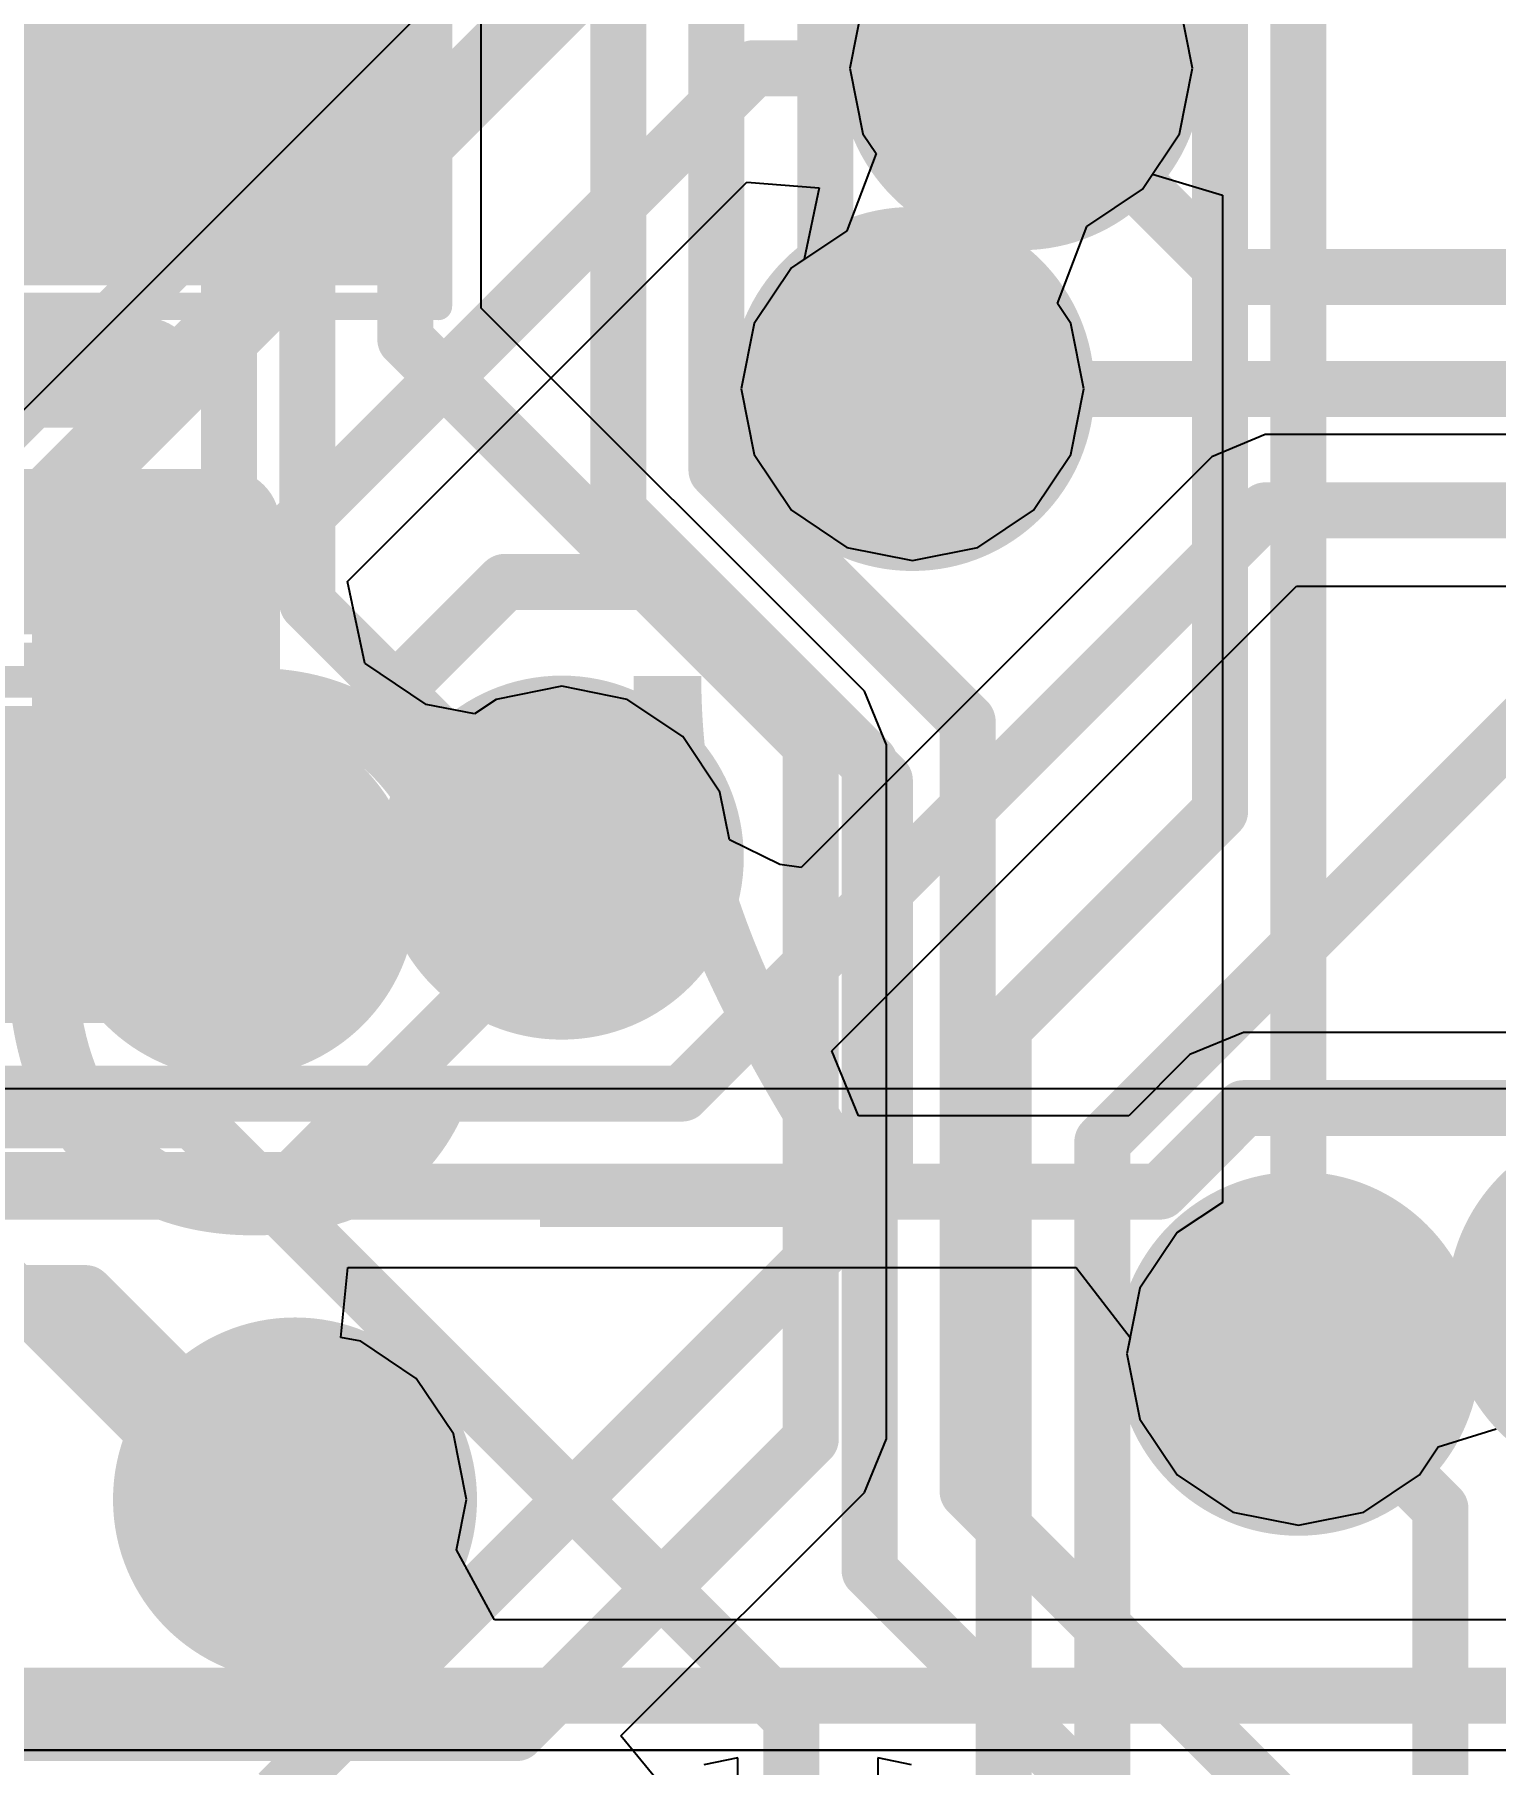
# Model space of a CAD drawing. Header units: millimetres. Extents: x 3.1 to 4.26, y 1.5 to 2.82.
# Drawn here: x 3.8542 to 3.9586, y 1.7864 to 1.91 of the extents above; entities that cross this region are included whole.
import ezdxf

# ---------------------------------------------------------------- set-up
doc = ezdxf.new("R2010")
doc.units = ezdxf.units.MM
doc.header["$MEASUREMENT"] = 0
for name, color, linetype in [('BottomLayer', 5, 'Continuous'), ('BottomOverlay', 54, 'Continuous'), ('BottomPaste', 16, 'Continuous'), ('BottomSolder', 6, 'Continuous'), ('Mechanical13', 56, 'Continuous'), ('Mechanical15', 56, 'Continuous'), ('Mechanical3', 76, 'Continuous'), ('Mechanical5', 56, 'Continuous'), ('Mechanical7', 56, 'Continuous'), ('Mechanical9', 56, 'Continuous'), ('MidLayer1', 16, 'Continuous'), ('MidLayer2', 76, 'Continuous'), ('TopLayer', 1, 'Continuous'), ('TopSolder', 216, 'Continuous'), ('ViaHoleLayer', 16, 'Continuous')]:
    doc.layers.add(name, color=color, linetype=linetype)

# ---------------------------------------------------------------- blocks, each defined once
blk = doc.blocks.new('CAPC1005X60X30LL05T10_B_24')
at = {"layer": 'BottomLayer'}
for points in [[(-0.00394, 0.01024), (-0.00394, -0.01024), (-0.02598, -0.01024), (-0.02598, 0.01024)], [(0.02598, 0.01024), (0.02598, -0.01024), (0.00394, -0.01024), (0.00394, 0.01024)]]:
    blk.add_hatch(color=5, dxfattribs=at).paths.add_polyline_path(points)
at = {"layer": 'BottomPaste'}
for points in [[(-0.00394, 0.01024), (-0.00394, -0.01024), (-0.02598, -0.01024), (-0.02598, 0.01024)], [(0.02598, 0.01024), (0.02598, -0.01024), (0.00394, -0.01024), (0.00394, 0.01024)]]:
    blk.add_hatch(color=16, dxfattribs=at).paths.add_polyline_path(points)
at = {"layer": 'BottomSolder'}
for points in [[(0.00006, 0.01424), (0.00006, -0.01424), (-0.02998, -0.01424), (-0.02998, 0.01424)], [(0.02998, 0.01424), (0.02998, -0.01424), (-0.00006, -0.01424), (-0.00006, 0.01424)]]:
    blk.add_hatch(color=6, dxfattribs=at).paths.add_polyline_path(points)
at = {"layer": 'Mechanical13', "const_width": 0.00394}
for points in [[(-0.02067, 0.01083), (-0.02067, -0.01083)], [(0.02067, 0.01083), (-0.02067, 0.01083)], [(0.02067, 0.01083), (0.02067, -0.01083)], [(0.02067, -0.01083), (-0.02067, -0.01083)]]:
    blk.add_lwpolyline(points, dxfattribs=at)
at = {"layer": 'Mechanical13', "const_width": 0.00197}
for points in [[(-0.02165, 0.01083, 1), (-0.01969, 0.01083, 1)], [(-0.02165, 0.01083, 1), (-0.01969, 0.01083, 1)], [(0.01969, 0.01083, 1), (0.02165, 0.01083, 1)], [(0.01969, 0.01083, 1), (0.02165, 0.01083, 1)], [(-0.02165, -0.01083, 1), (-0.01969, -0.01083, 1)], [(-0.02165, -0.01083, 1), (-0.01969, -0.01083, 1)], [(0.01969, -0.01083, 1), (0.02165, -0.01083, 1)], [(0.01969, -0.01083, 1), (0.02165, -0.01083, 1)]]:
    blk.add_lwpolyline(points, format="xyb", close=True, dxfattribs=at)
at = {"layer": 'Mechanical15'}
for points, const_width in [([(-0.0315, 0.01575), (-0.0315, -0.01575)], 0.00197), ([(0.0315, 0.01575), (-0.0315, 0.01575)], 0.00197), ([(0.0315, 0.01575), (0.0315, -0.01575)], 0.00197), ([(0, 0.01083), (0, -0.01083)], 0.00394), ([(0.01083, 0), (-0.01083, 0)], 0.00394), ([(0.0315, -0.01575), (-0.0315, -0.01575)], 0.00197)]:
    blk.add_lwpolyline(points, dxfattribs=dict(at, const_width=const_width))
for points, const_width in [([(-0.03199, 0.01575, 1), (-0.031, 0.01575, 1)], 0.000984), ([(-0.03199, 0.01575, 1), (-0.031, 0.01575, 1)], 0.000984), ([(0.031, 0.01575, 1), (0.03199, 0.01575, 1)], 0.000984), ([(0.031, 0.01575, 1), (0.03199, 0.01575, 1)], 0.000984), ([(-0.00098, 0.01083, 1), (0.00098, 0.01083, 1)], 0.00197), ([(-0.01181, 0, 1), (-0.00984, 0, 1)], 0.00197), ([(0.00984, 0, 1), (0.01181, 0, 1)], 0.00197), ([(-0.00098, -0.01083, 1), (0.00098, -0.01083, 1)], 0.00197), ([(-0.03199, -0.01575, 1), (-0.031, -0.01575, 1)], 0.000984), ([(-0.03199, -0.01575, 1), (-0.031, -0.01575, 1)], 0.000984), ([(0.031, -0.01575, 1), (0.03199, -0.01575, 1)], 0.000984), ([(0.031, -0.01575, 1), (0.03199, -0.01575, 1)], 0.000984)]:
    blk.add_lwpolyline(points, format="xyb", close=True, dxfattribs=dict(at, const_width=const_width))
blk = doc.blocks.new('FP_GRM033_0_03_MFG_B_25')
at = {"layer": 'BottomLayer'}
for points in [[(-0.01427, 0.00591), (-0.00443, 0.00591), (-0.00443, -0.00591), (-0.01427, -0.00591)], [(0.00443, 0.00591), (0.01427, 0.00591), (0.01427, -0.00591), (0.00443, -0.00591)]]:
    blk.add_hatch(color=5, dxfattribs=at).paths.add_polyline_path(points)
at = {"layer": 'BottomPaste'}
for points in [[(-0.01427, 0.00591), (-0.00443, 0.00591), (-0.00443, -0.00591), (-0.01427, -0.00591)], [(0.00443, 0.00591), (0.01427, 0.00591), (0.01427, -0.00591), (0.00443, -0.00591)]]:
    blk.add_hatch(color=16, dxfattribs=at).paths.add_polyline_path(points)
at = {"layer": 'BottomSolder'}
for points in [[(-0.01427, 0.00591), (-0.00443, 0.00591), (-0.00443, -0.00591), (-0.01427, -0.00591)], [(0.00443, 0.00591), (0.01427, 0.00591), (0.01427, -0.00591), (0.00443, -0.00591)]]:
    blk.add_hatch(color=6, dxfattribs=at).paths.add_polyline_path(points)
at = {"layer": 'BottomOverlay', "const_width": 0.00787}
for points in [[(-0.0124, 0.02126), (0.0124, 0.02126)], [(-0.0124, -0.02126), (0.0124, -0.02126)]]:
    blk.add_lwpolyline(points, dxfattribs=at)
at = {"layer": 'BottomOverlay', "const_width": 0.00394}
for points in [[(-0.01437, 0.02126, 1), (-0.01043, 0.02126, 1)], [(0.01043, 0.02126, 1), (0.01437, 0.02126, 1)], [(-0.01437, -0.02126, 1), (-0.01043, -0.02126, 1)], [(0.01043, -0.02126, 1), (0.01437, -0.02126, 1)]]:
    blk.add_lwpolyline(points, format="xyb", close=True, dxfattribs=at)
at = {"layer": 'Mechanical3', "const_width": 0.00787}
for points in [[(-0.0124, 0.0065), (0.0124, 0.0065)], [(-0.0124, -0.0065), (-0.0124, 0.0065)], [(0.0124, -0.0065), (0.0124, 0.0065)], [(-0.0124, -0.0065), (0.0124, -0.0065)]]:
    blk.add_lwpolyline(points, dxfattribs=at)
at = {"layer": 'Mechanical3', "const_width": 0.00394}
for points in [[(-0.01437, 0.0065, 1), (-0.01043, 0.0065, 1)], [(-0.01437, 0.0065, 1), (-0.01043, 0.0065, 1)], [(0.01043, 0.0065, 1), (0.01437, 0.0065, 1)], [(0.01043, 0.0065, 1), (0.01437, 0.0065, 1)], [(-0.01437, -0.0065, 1), (-0.01043, -0.0065, 1)], [(-0.01437, -0.0065, 1), (-0.01043, -0.0065, 1)], [(0.01043, -0.0065, 1), (0.01437, -0.0065, 1)], [(0.01043, -0.0065, 1), (0.01437, -0.0065, 1)]]:
    blk.add_lwpolyline(points, format="xyb", close=True, dxfattribs=at)
at = {"layer": 'Mechanical5', "const_width": 0.00787}
for points in [[(-0.01821, 0.01043), (0.01821, 0.01043)], [(-0.01821, -0.01043), (-0.01821, 0.01043)], [(0.01821, -0.01043), (0.01821, 0.01043)], [(-0.01821, -0.01043), (0.01821, -0.01043)]]:
    blk.add_lwpolyline(points, dxfattribs=at)
at = {"layer": 'Mechanical5', "const_width": 0.00394}
for points in [[(-0.02018, 0.01043, 1), (-0.01624, 0.01043, 1)], [(-0.02018, 0.01043, 1), (-0.01624, 0.01043, 1)], [(0.01624, 0.01043, 1), (0.02018, 0.01043, 1)], [(0.01624, 0.01043, 1), (0.02018, 0.01043, 1)], [(-0.02018, -0.01043, 1), (-0.01624, -0.01043, 1)], [(-0.02018, -0.01043, 1), (-0.01624, -0.01043, 1)], [(0.01624, -0.01043, 1), (0.02018, -0.01043, 1)], [(0.01624, -0.01043, 1), (0.02018, -0.01043, 1)]]:
    blk.add_lwpolyline(points, format="xyb", close=True, dxfattribs=at)
at = {"layer": 'Mechanical7', "const_width": 0.00787}
for points in [[(-0.01821, 0.01043), (0.01821, 0.01043)], [(-0.01821, -0.01043), (-0.01821, 0.01043)], [(0.01821, -0.01043), (0.01821, 0.01043)], [(-0.01821, -0.01043), (0.01821, -0.01043)]]:
    blk.add_lwpolyline(points, dxfattribs=at)
at = {"layer": 'Mechanical7', "const_width": 0.00394}
for points in [[(-0.02018, 0.01043, 1), (-0.01624, 0.01043, 1)], [(-0.02018, 0.01043, 1), (-0.01624, 0.01043, 1)], [(0.01624, 0.01043, 1), (0.02018, 0.01043, 1)], [(0.01624, 0.01043, 1), (0.02018, 0.01043, 1)], [(-0.02018, -0.01043, 1), (-0.01624, -0.01043, 1)], [(-0.02018, -0.01043, 1), (-0.01624, -0.01043, 1)], [(0.01624, -0.01043, 1), (0.02018, -0.01043, 1)], [(0.01624, -0.01043, 1), (0.02018, -0.01043, 1)]]:
    blk.add_lwpolyline(points, format="xyb", close=True, dxfattribs=at)
at = {"layer": 'Mechanical9', "const_width": 0.00394}
for points in [[(0, -0.01969), (0, 0.01969)], [(-0.01969, 0), (0.01969, 0)]]:
    blk.add_lwpolyline(points, dxfattribs=at)
at = {"layer": 'Mechanical9', "const_width": 0.00197}
for points in [[(-0.00098, 0.01969, 1), (0.00098, 0.01969, 1)], [(-0.02067, 0, 1), (-0.0187, 0, 1)], [(0.0187, 0, 1), (0.02067, 0, 1)], [(-0.00098, -0.01969, 1), (0.00098, -0.01969, 1)]]:
    blk.add_lwpolyline(points, format="xyb", close=True, dxfattribs=at)
at = {"layer": 'Mechanical7', "text_generation_flag": 2}
blk.add_text('C7', height=0.03937, rotation=180, dxfattribs=at).set_placement((0, -0.00041))

msp = doc.modelspace()

# ---------------------------------------------------------------- hatches: boundary and pattern name
at = {"layer": 'BottomLayer'}
h = msp.add_hatch(color=5, dxfattribs=at)
edge = h.paths.add_edge_path()
edge.add_arc((3.9247, 1.90756), 0.009, 0, 360)
h = msp.add_hatch(color=5, dxfattribs=at)
edge = h.paths.add_edge_path()
edge.add_arc((3.91693, 1.88465), 0.009, 0, 360)
h = msp.add_hatch(color=5, dxfattribs=at)
edge = h.paths.add_edge_path()
edge.add_arc((3.89188, 1.85118), 0.009, 0, 360)
h = msp.add_hatch(color=5, dxfattribs=at)
edge = h.paths.add_edge_path()
edge.add_arc((3.8685, 1.84843), 0.009, 0, 360)
h = msp.add_hatch(color=5, dxfattribs=at)
edge = h.paths.add_edge_path()
edge.add_arc((3.94449, 1.81575), 0.009, 0, 360)
h = msp.add_hatch(color=5, dxfattribs=at)
edge = h.paths.add_edge_path()
edge.add_arc((3.87283, 1.80534), 0.009, 0, 360)
at = {"layer": 'BottomSolder'}
h = msp.add_hatch(color=6, dxfattribs=at)
edge = h.paths.add_edge_path()
edge.add_arc((3.9247, 1.90756), 0.013, 0, 360)
h = msp.add_hatch(color=6, dxfattribs=at)
edge = h.paths.add_edge_path()
edge.add_arc((3.91693, 1.88465), 0.013, 0, 360)
h = msp.add_hatch(color=6, dxfattribs=at)
edge = h.paths.add_edge_path()
edge.add_arc((3.89188, 1.85118), 0.013, 0, 360)
h = msp.add_hatch(color=6, dxfattribs=at)
edge = h.paths.add_edge_path()
edge.add_arc((3.8685, 1.84843), 0.013, 0, 360)
h = msp.add_hatch(color=6, dxfattribs=at)
edge = h.paths.add_edge_path()
edge.add_arc((3.96811, 1.81929), 0.013, 0, 360)
h = msp.add_hatch(color=6, dxfattribs=at)
edge = h.paths.add_edge_path()
edge.add_arc((3.94449, 1.81575), 0.013, 0, 360)
h = msp.add_hatch(color=6, dxfattribs=at)
edge = h.paths.add_edge_path()
edge.add_arc((3.87283, 1.80534), 0.013, 0, 360)
at = {"layer": 'MidLayer1'}
h = msp.add_hatch(color=16, dxfattribs=at)
edge = h.paths.add_edge_path()
edge.add_arc((3.9247, 1.90756), 0.009, 0, 360)
h = msp.add_hatch(color=16, dxfattribs=at)
edge = h.paths.add_edge_path()
edge.add_arc((3.91693, 1.88465), 0.009, 0, 360)
h = msp.add_hatch(color=16, dxfattribs=at)
edge = h.paths.add_edge_path()
edge.add_arc((3.89188, 1.85118), 0.009, 0, 360)
h = msp.add_hatch(color=16, dxfattribs=at)
edge = h.paths.add_edge_path()
edge.add_arc((3.8685, 1.84843), 0.009, 0, 360)
h = msp.add_hatch(color=16, dxfattribs=at)
edge = h.paths.add_edge_path()
edge.add_arc((3.94449, 1.81575), 0.009, 0, 360)
h = msp.add_hatch(color=16, dxfattribs=at)
edge = h.paths.add_edge_path()
edge.add_arc((3.87283, 1.80534), 0.009, 0, 360)
at = {"layer": 'MidLayer2'}
h = msp.add_hatch(color=76, dxfattribs=at)
edge = h.paths.add_edge_path()
edge.add_arc((3.9247, 1.90756), 0.009, 0, 360)
h = msp.add_hatch(color=76, dxfattribs=at)
edge = h.paths.add_edge_path()
edge.add_arc((3.91693, 1.88465), 0.009, 0, 360)
h = msp.add_hatch(color=76, dxfattribs=at)
edge = h.paths.add_edge_path()
edge.add_arc((3.89188, 1.85118), 0.009, 0, 360)
h = msp.add_hatch(color=76, dxfattribs=at)
edge = h.paths.add_edge_path()
edge.add_arc((3.8685, 1.84843), 0.009, 0, 360)
h = msp.add_hatch(color=76, dxfattribs=at)
edge = h.paths.add_edge_path()
edge.add_arc((3.94449, 1.81575), 0.009, 0, 360)
h = msp.add_hatch(color=76, dxfattribs=at)
edge = h.paths.add_edge_path()
edge.add_arc((3.87283, 1.80534), 0.009, 0, 360)
at = {"layer": 'TopLayer'}
h = msp.add_hatch(color=1, dxfattribs=at)
edge = h.paths.add_edge_path()
edge.add_arc((3.9247, 1.90756), 0.009, 0, 360)
h = msp.add_hatch(color=1, dxfattribs=at)
edge = h.paths.add_edge_path()
edge.add_arc((3.91693, 1.88465), 0.009, 0, 360)
h = msp.add_hatch(color=1, dxfattribs=at)
edge = h.paths.add_edge_path()
edge.add_arc((3.89188, 1.85118), 0.009, 0, 360)
h = msp.add_hatch(color=1, dxfattribs=at)
edge = h.paths.add_edge_path()
edge.add_arc((3.8685, 1.84843), 0.009, 0, 360)
h = msp.add_hatch(color=1, dxfattribs=at)
edge = h.paths.add_edge_path()
edge.add_arc((3.94449, 1.81575), 0.009, 0, 360)
h = msp.add_hatch(color=1, dxfattribs=at)
edge = h.paths.add_edge_path()
edge.add_arc((3.87283, 1.80534), 0.009, 0, 360)
at = {"layer": 'TopSolder'}
h = msp.add_hatch(color=216, dxfattribs=at)
edge = h.paths.add_edge_path()
edge.add_arc((3.9247, 1.90756), 0.013, 0, 360)
h = msp.add_hatch(color=216, dxfattribs=at)
edge = h.paths.add_edge_path()
edge.add_arc((3.91693, 1.88465), 0.013, 0, 360)
h = msp.add_hatch(color=216, dxfattribs=at)
edge = h.paths.add_edge_path()
edge.add_arc((3.89188, 1.85118), 0.013, 0, 360)
h = msp.add_hatch(color=216, dxfattribs=at)
edge = h.paths.add_edge_path()
edge.add_arc((3.8685, 1.84843), 0.013, 0, 360)
h = msp.add_hatch(color=216, dxfattribs=at)
edge = h.paths.add_edge_path()
edge.add_arc((3.96811, 1.81929), 0.013, 0, 360)
h = msp.add_hatch(color=216, dxfattribs=at)
edge = h.paths.add_edge_path()
edge.add_arc((3.94449, 1.81575), 0.013, 0, 360)
h = msp.add_hatch(color=216, dxfattribs=at)
edge = h.paths.add_edge_path()
edge.add_arc((3.87283, 1.80534), 0.013, 0, 360)
at = {"layer": 'ViaHoleLayer'}
h = msp.add_hatch(color=16, dxfattribs=at)
edge = h.paths.add_edge_path()
edge.add_arc((3.9247, 1.90756), 0.004, 0, 360)
h = msp.add_hatch(color=16, dxfattribs=at)
edge = h.paths.add_edge_path()
edge.add_arc((3.91693, 1.88465), 0.004, 0, 360)
h = msp.add_hatch(color=16, dxfattribs=at)
edge = h.paths.add_edge_path()
edge.add_arc((3.89188, 1.85118), 0.004, 0, 360)
h = msp.add_hatch(color=16, dxfattribs=at)
edge = h.paths.add_edge_path()
edge.add_arc((3.8685, 1.84843), 0.004, 0, 360)
h = msp.add_hatch(color=16, dxfattribs=at)
edge = h.paths.add_edge_path()
edge.add_arc((3.94449, 1.81575), 0.004, 0, 360)
h = msp.add_hatch(color=16, dxfattribs=at)
edge = h.paths.add_edge_path()
edge.add_arc((3.87283, 1.80534), 0.004, 0, 360)

# ---------------------------------------------------------------- linework, layer by layer
at = {"layer": 'BottomLayer'}
for p, q in [((3.33945, 1.83468), (4.20559, 1.83468)), ((4.20559, 1.78744), (3.33945, 1.78744)), ((3.37882, 1.78744), (4.16622, 1.78744))]:
    msp.add_line(p, q, dxfattribs=at)
at = {"layer": 'BottomLayer', "const_width": 0.004}
for points in [[(3.89593, 1.87595), (3.89593, 1.99683)], [(3.90293, 1.87885), (3.90293, 1.94619)], [(3.9247, 1.90756), (3.92472, 1.90756)], [(3.92472, 1.90756), (3.93965, 1.89264)], [(3.86654, 1.9063), (3.86811, 1.90472)], [(3.86811, 1.87455), (3.86811, 1.90472)], [(3.93965, 1.89264), (3.98811, 1.89264)], [(3.91693, 1.88465), (4.03937, 1.88465)], [(3.90293, 1.87885), (3.92087, 1.86091)], [(3.89593, 1.87595), (3.91387, 1.85801)], [(3.85896, 1.86539), (3.86811, 1.87455)], [(3.85896, 1.86358), (3.85896, 1.86539)], [(3.85896, 1.86358), (3.86583, 1.85671)], [(3.92087, 1.80591), (3.92087, 1.86091)], [(3.91387, 1.80026), (3.91387, 1.85801)], [(3.86583, 1.8511), (3.86583, 1.85671)], [(3.86583, 1.8511), (3.8685, 1.84843)], [(3.8385, 1.84843), (3.8685, 1.84843)], [(3.83058, 1.83241), (3.86556, 1.83241)], [(3.86556, 1.83241), (3.90827, 1.7897)], [(3.92087, 1.80591), (3.94969, 1.77708)], [(3.91387, 1.80026), (3.93, 1.78413)], [(3.90827, 1.76968), (3.90827, 1.7897)]]:
    msp.add_lwpolyline(points, dxfattribs=at)
at = {"layer": 'BottomLayer', "const_width": 0.002}
for points in [[(3.9237, 1.90756, 1), (3.9257, 1.90756, 1)], [(3.92372, 1.90756, 1), (3.92572, 1.90756, 1)], [(3.92372, 1.90756, 1), (3.92572, 1.90756, 1)], [(3.86554, 1.9063, 1), (3.86754, 1.9063, 1)], [(3.86711, 1.90472, 1), (3.86911, 1.90472, 1)], [(3.86711, 1.90472, 1), (3.86911, 1.90472, 1)], [(3.93865, 1.89264, 1), (3.94065, 1.89264, 1)], [(3.93865, 1.89264, 1), (3.94065, 1.89264, 1)], [(3.91593, 1.88465, 1), (3.91793, 1.88465, 1)], [(3.90193, 1.87885, 1), (3.90393, 1.87885, 1)], [(3.90193, 1.87885, 1), (3.90393, 1.87885, 1)], [(3.89493, 1.87595, 1), (3.89693, 1.87595, 1)], [(3.89493, 1.87595, 1), (3.89693, 1.87595, 1)], [(3.86711, 1.87455, 1), (3.86911, 1.87455, 1)], [(3.86711, 1.87455, 1), (3.86911, 1.87455, 1)], [(3.85796, 1.86539, 1), (3.85996, 1.86539, 1)], [(3.85796, 1.86539, 1), (3.85996, 1.86539, 1)], [(3.85796, 1.86358, 1), (3.85996, 1.86358, 1)], [(3.85796, 1.86358, 1), (3.85996, 1.86358, 1)], [(3.91987, 1.86091, 1), (3.92187, 1.86091, 1)], [(3.91987, 1.86091, 1), (3.92187, 1.86091, 1)], [(3.91287, 1.85801, 1), (3.91487, 1.85801, 1)], [(3.91287, 1.85801, 1), (3.91487, 1.85801, 1)], [(3.86483, 1.85671, 1), (3.86683, 1.85671, 1)], [(3.86483, 1.85671, 1), (3.86683, 1.85671, 1)], [(3.86483, 1.8511, 1), (3.86683, 1.8511, 1)], [(3.86483, 1.8511, 1), (3.86683, 1.8511, 1)], [(3.8675, 1.84843, 1), (3.8695, 1.84843, 1)], [(3.8675, 1.84843, 1), (3.8695, 1.84843, 1)], [(3.86456, 1.83241, 1), (3.86656, 1.83241, 1)], [(3.86456, 1.83241, 1), (3.86656, 1.83241, 1)], [(3.91987, 1.80591, 1), (3.92187, 1.80591, 1)], [(3.91987, 1.80591, 1), (3.92187, 1.80591, 1)], [(3.91287, 1.80026, 1), (3.91487, 1.80026, 1)], [(3.91287, 1.80026, 1), (3.91487, 1.80026, 1)], [(3.90727, 1.7897, 1), (3.90927, 1.7897, 1)], [(3.90727, 1.7897, 1), (3.90927, 1.7897, 1)]]:
    msp.add_lwpolyline(points, format="xyb", close=True, dxfattribs=at)
at = {"layer": 'MidLayer1'}
for p, q in [((3.90798, 1.93769), (3.84774, 1.87744)), ((3.93693, 1.90756), (3.936, 1.91225)), ((3.936, 1.90288), (3.93693, 1.90756)), ((3.93335, 1.89891), (3.936, 1.90288)), ((3.87658, 1.8709), (3.90511, 1.89943)), ((3.90511, 1.89943), (3.91026, 1.89901)), ((3.91026, 1.89901), (3.9092, 1.89391)), ((3.92938, 1.89626), (3.93335, 1.89891)), ((3.92729, 1.89075), (3.92938, 1.89626)), ((3.9092, 1.89391), (3.90828, 1.8933)), ((3.90828, 1.8933), (3.90563, 1.88933)), ((3.92823, 1.88933), (3.92729, 1.89075)), ((3.90563, 1.88933), (3.90469, 1.88465)), ((3.92916, 1.88465), (3.92823, 1.88933)), ((3.90469, 1.88465), (3.90563, 1.87996)), ((3.92823, 1.87996), (3.92916, 1.88465)), ((3.94213, 1.8814), (3.9383, 1.87981)), ((4.13013, 1.8814), (3.94213, 1.8814)), ((3.94213, 1.8814), (3.94213, 1.8814)), ((3.90563, 1.87996), (3.90828, 1.87599)), ((3.9383, 1.87981), (3.90897, 1.85048)), ((3.92558, 1.87599), (3.92823, 1.87996)), ((3.90828, 1.87599), (3.91225, 1.87334)), ((3.92161, 1.87334), (3.92558, 1.87599)), ((3.91225, 1.87334), (3.91693, 1.87241)), ((3.91693, 1.87241), (3.92161, 1.87334)), ((3.87781, 1.86506), (3.87658, 1.8709)), ((3.91116, 1.83737), (3.94437, 1.87057)), ((3.94437, 1.87057), (4.02157, 1.87057)), ((3.8822, 1.86212), (3.87781, 1.86506)), ((3.89188, 1.86342), (3.8872, 1.86248)), ((3.89656, 1.86248), (3.89188, 1.86342)), ((3.88564, 1.86144), (3.8822, 1.86212)), ((3.8872, 1.86248), (3.88564, 1.86144)), ((3.90053, 1.85983), (3.89656, 1.86248)), ((3.90318, 1.85586), (3.90053, 1.85983)), ((3.90386, 1.85245), (3.90318, 1.85586)), ((3.90745, 1.8507), (3.90386, 1.85245)), ((3.90897, 1.85048), (3.90745, 1.8507)), ((3.94058, 1.8387), (3.93675, 1.83712)), ((4.09051, 1.8387), (3.94058, 1.8387)), ((3.94058, 1.8387), (3.94058, 1.8387)), ((3.91307, 1.83275), (3.91116, 1.83737)), ((3.93675, 1.83712), (3.93238, 1.83275)), ((3.93675, 1.83712), (3.93675, 1.83712)), ((3.93238, 1.83275), (3.91307, 1.83275)), ((3.87611, 1.81692), (3.8766, 1.82192)), ((3.8766, 1.82192), (3.92863, 1.82192)), ((3.92863, 1.82192), (3.93249, 1.81692)), ((3.87752, 1.81664), (3.87611, 1.81692)), ((3.88149, 1.81399), (3.87752, 1.81664)), ((3.93249, 1.81692), (3.93225, 1.81575)), ((3.93225, 1.81575), (3.93318, 1.81107)), ((3.88414, 1.81002), (3.88149, 1.81399)), ((3.93318, 1.81107), (3.93584, 1.8071)), ((3.88507, 1.80534), (3.88414, 1.81002)), ((3.95448, 1.8091), (3.95861, 1.81038)), ((3.95314, 1.8071), (3.95448, 1.8091)), ((3.93584, 1.8071), (3.93981, 1.80444)), ((3.94917, 1.80444), (3.95314, 1.8071)), ((3.88436, 1.80175), (3.88507, 1.80534)), ((3.93981, 1.80444), (3.94449, 1.80351)), ((3.94449, 1.80351), (3.94917, 1.80444)), ((3.88708, 1.79675), (3.88436, 1.80175)), ((3.98068, 1.79675), (3.88708, 1.79675))]:
    msp.add_line(p, q, dxfattribs=at)
at = {"layer": 'MidLayer1', "const_width": 0.004}
for points in [[(3.83465, 1.85669), (3.91181, 1.93386)], [(3.83936, 1.84133), (3.90559, 1.90756)], [(3.90559, 1.90756), (3.9247, 1.90756)], [(3.90048, 1.83433), (3.94213, 1.87598)], [(3.94213, 1.87598), (4.14094, 1.87598)], [(3.77557, 1.83433), (3.90048, 1.83433)], [(3.93462, 1.82733), (3.94058, 1.83329)], [(3.94058, 1.83329), (4.10844, 1.83329)], [(3.77267, 1.82733), (3.93462, 1.82733)], [(3.79442, 1.82008), (3.85787, 1.82008)], [(3.85787, 1.82008), (3.87261, 1.80534)], [(3.87261, 1.80534), (3.87283, 1.80534)], [(3.74149, 1.79134), (3.99149, 1.79134)]]:
    msp.add_lwpolyline(points, dxfattribs=at)
at = {"layer": 'MidLayer1', "const_width": 0.002}
for points in [[(3.90459, 1.90756, 1), (3.90659, 1.90756, 1)], [(3.90459, 1.90756, 1), (3.90659, 1.90756, 1)], [(3.9237, 1.90756, 1), (3.9257, 1.90756, 1)], [(3.94113, 1.87598, 1), (3.94313, 1.87598, 1)], [(3.94113, 1.87598, 1), (3.94313, 1.87598, 1)], [(3.89948, 1.83433, 1), (3.90148, 1.83433, 1)], [(3.89948, 1.83433, 1), (3.90148, 1.83433, 1)], [(3.93958, 1.83329, 1), (3.94158, 1.83329, 1)], [(3.93958, 1.83329, 1), (3.94158, 1.83329, 1)], [(3.93362, 1.82733, 1), (3.93562, 1.82733, 1)], [(3.93362, 1.82733, 1), (3.93562, 1.82733, 1)], [(3.85687, 1.82008, 1), (3.85887, 1.82008, 1)], [(3.85687, 1.82008, 1), (3.85887, 1.82008, 1)], [(3.87161, 1.80534, 1), (3.87361, 1.80534, 1)], [(3.87161, 1.80534, 1), (3.87361, 1.80534, 1)], [(3.87183, 1.80534, 1), (3.87383, 1.80534, 1)]]:
    msp.add_lwpolyline(points, format="xyb", close=True, dxfattribs=at)
at = {"layer": 'MidLayer2'}
for p, q in [((3.88612, 1.89043), (3.88612, 1.98525)), ((3.91339, 1.91225), (3.91246, 1.90756)), ((3.91246, 1.90756), (3.91339, 1.90288)), ((3.91339, 1.90288), (3.91434, 1.90146)), ((3.91434, 1.90146), (3.91225, 1.89595)), ((3.92938, 1.89626), (3.93335, 1.89891)), ((3.93335, 1.89891), (3.93408, 1.9)), ((3.93408, 1.9), (3.93908, 1.89848)), ((3.93908, 1.89848), (3.93908, 1.82656)), ((3.91225, 1.89595), (3.90828, 1.8933)), ((3.92729, 1.89075), (3.92938, 1.89626)), ((3.90828, 1.8933), (3.90563, 1.88933)), ((3.9135, 1.86306), (3.88612, 1.89043)), ((3.92823, 1.88933), (3.92729, 1.89075)), ((3.90563, 1.88933), (3.90469, 1.88465)), ((3.92916, 1.88465), (3.92823, 1.88933)), ((3.90469, 1.88465), (3.90563, 1.87996)), ((3.92823, 1.87996), (3.92916, 1.88465)), ((3.90563, 1.87996), (3.90828, 1.87599)), ((3.92558, 1.87599), (3.92823, 1.87996)), ((3.90828, 1.87599), (3.91225, 1.87334)), ((3.92161, 1.87334), (3.92558, 1.87599)), ((3.91225, 1.87334), (3.91693, 1.87241)), ((3.91693, 1.87241), (3.92161, 1.87334)), ((3.91508, 1.85923), (3.9135, 1.86306)), ((3.9135, 1.86306), (3.9135, 1.86306)), ((3.91508, 1.80967), (3.91508, 1.85923)), ((3.91508, 1.85923), (3.91508, 1.85923)), ((3.93908, 1.82656), (3.93584, 1.8244)), ((3.93584, 1.8244), (3.93318, 1.82043)), ((3.93318, 1.82043), (3.93225, 1.81575)), ((3.93225, 1.81575), (3.93318, 1.81107)), ((3.93318, 1.81107), (3.93584, 1.8071)), ((3.95448, 1.8091), (3.95861, 1.81038)), ((3.9135, 1.80584), (3.91508, 1.80967)), ((3.91508, 1.80967), (3.91508, 1.80967)), ((3.95314, 1.8071), (3.95448, 1.8091)), ((3.93584, 1.8071), (3.93981, 1.80444)), ((3.94917, 1.80444), (3.95314, 1.8071)), ((3.89611, 1.78845), (3.9135, 1.80584)), ((3.93981, 1.80444), (3.94449, 1.80351)), ((3.94449, 1.80351), (3.94917, 1.80444)), ((3.8993, 1.78457), (3.89611, 1.78845)), ((3.90445, 1.78688), (3.90204, 1.7864)), ((3.90445, 1.7685), (3.90445, 1.78688)), ((3.91686, 1.7864), (3.91445, 1.78688)), ((3.91445, 1.78688), (3.91445, 1.7735))]:
    msp.add_line(p, q, dxfattribs=at)
at = {"layer": 'MidLayer2', "const_width": 0.004}
for points in [[(3.88071, 1.88819), (3.88071, 1.99606)], [(3.87371, 1.86935), (3.87371, 1.98326)], [(3.94449, 1.81575), (3.94449, 1.91235)], [(3.88071, 1.88819), (3.90967, 1.85923)], [(3.87371, 1.86935), (3.89188, 1.85118)], [(3.90967, 1.80967), (3.90967, 1.85923)], [(3.85096, 1.82194), (3.8637, 1.8092)], [(3.8637, 1.8092), (3.86519, 1.8092)], [(3.86519, 1.8092), (3.86905, 1.80534)], [(3.88866, 1.78866), (3.90967, 1.80967)], [(3.86905, 1.80534), (3.87283, 1.80534)], [(3.74126, 1.78866), (3.88866, 1.78866)]]:
    msp.add_lwpolyline(points, dxfattribs=at)
at = {"layer": 'MidLayer2', "const_width": 0.002}
for points in [[(3.87971, 1.88819, 1), (3.88171, 1.88819, 1)], [(3.87971, 1.88819, 1), (3.88171, 1.88819, 1)], [(3.87271, 1.86935, 1), (3.87471, 1.86935, 1)], [(3.87271, 1.86935, 1), (3.87471, 1.86935, 1)], [(3.90867, 1.85923, 1), (3.91067, 1.85923, 1)], [(3.90867, 1.85923, 1), (3.91067, 1.85923, 1)], [(3.89088, 1.85118, 1), (3.89288, 1.85118, 1)], [(3.94349, 1.81575, 1), (3.94549, 1.81575, 1)], [(3.8627, 1.8092, 1), (3.8647, 1.8092, 1)], [(3.8627, 1.8092, 1), (3.8647, 1.8092, 1)], [(3.86419, 1.8092, 1), (3.86619, 1.8092, 1)], [(3.86419, 1.8092, 1), (3.86619, 1.8092, 1)], [(3.90867, 1.80967, 1), (3.91067, 1.80967, 1)], [(3.90867, 1.80967, 1), (3.91067, 1.80967, 1)], [(3.86805, 1.80534, 1), (3.87005, 1.80534, 1)], [(3.86805, 1.80534, 1), (3.87005, 1.80534, 1)], [(3.87183, 1.80534, 1), (3.87383, 1.80534, 1)], [(3.88766, 1.78866, 1), (3.88966, 1.78866, 1)], [(3.88766, 1.78866, 1), (3.88966, 1.78866, 1)]]:
    msp.add_lwpolyline(points, format="xyb", close=True, dxfattribs=at)
at = {"layer": 'TopLayer'}
msp.add_line((3.37882, 1.78744), (4.16622, 1.78744), dxfattribs=at)
at = {"layer": 'TopLayer', "const_width": 0.004}
for points in [[(3.9107, 1.89399), (3.9107, 1.98514)], [(3.86693, 1.89674), (3.86693, 1.93386)], [(3.9389, 1.85448), (3.9389, 1.93176)], [(3.82659, 1.8465), (3.8939, 1.91381)], [(3.82369, 1.8535), (3.86693, 1.89674)], [(3.9107, 1.89399), (3.91693, 1.88776)], [(3.91693, 1.88465), (3.91693, 1.88776)], [(3.8685, 1.85157), (3.8878, 1.87087)], [(3.8878, 1.87087), (3.90079, 1.87087)], [(3.90079, 1.87087), (3.91496, 1.85669)], [(3.93049, 1.83088), (3.9669, 1.86729)], [(3.91496, 1.82767), (3.91496, 1.85669)], [(3.92345, 1.83903), (3.9389, 1.85448)], [(3.8685, 1.84843), (3.8685, 1.85157)], [(3.89188, 1.84739), (3.89188, 1.85118)], [(3.87265, 1.82816), (3.89188, 1.84739)], [(3.92345, 1.68345), (3.92345, 1.83903)], [(3.93049, 1.77604), (3.93049, 1.83088)], [(3.81131, 1.82816), (3.87265, 1.82816)], [(3.87163, 1.78434), (3.91496, 1.82767)], [(3.94449, 1.81484), (3.94449, 1.81575)], [(3.94449, 1.81484), (3.95464, 1.80469)], [(3.95464, 1.68505), (3.95464, 1.80469)]]:
    msp.add_lwpolyline(points, dxfattribs=at)
at = {"layer": 'TopLayer', "const_width": 0.002}
for points in [[(3.86593, 1.89674, 1), (3.86793, 1.89674, 1)], [(3.86593, 1.89674, 1), (3.86793, 1.89674, 1)], [(3.9097, 1.89399, 1), (3.9117, 1.89399, 1)], [(3.9097, 1.89399, 1), (3.9117, 1.89399, 1)], [(3.91593, 1.88776, 1), (3.91793, 1.88776, 1)], [(3.91593, 1.88776, 1), (3.91793, 1.88776, 1)], [(3.91593, 1.88465, 1), (3.91793, 1.88465, 1)], [(3.8868, 1.87087, 1), (3.8888, 1.87087, 1)], [(3.8868, 1.87087, 1), (3.8888, 1.87087, 1)], [(3.89979, 1.87087, 1), (3.90179, 1.87087, 1)], [(3.89979, 1.87087, 1), (3.90179, 1.87087, 1)], [(3.91396, 1.85669, 1), (3.91596, 1.85669, 1)], [(3.91396, 1.85669, 1), (3.91596, 1.85669, 1)], [(3.9379, 1.85448, 1), (3.9399, 1.85448, 1)], [(3.9379, 1.85448, 1), (3.9399, 1.85448, 1)], [(3.8675, 1.85157, 1), (3.8695, 1.85157, 1)], [(3.8675, 1.85157, 1), (3.8695, 1.85157, 1)], [(3.89088, 1.85118, 1), (3.89288, 1.85118, 1)], [(3.8675, 1.84843, 1), (3.8695, 1.84843, 1)], [(3.89088, 1.84739, 1), (3.89288, 1.84739, 1)], [(3.89088, 1.84739, 1), (3.89288, 1.84739, 1)], [(3.92245, 1.83903, 1), (3.92445, 1.83903, 1)], [(3.92245, 1.83903, 1), (3.92445, 1.83903, 1)], [(3.92949, 1.83088, 1), (3.93149, 1.83088, 1)], [(3.92949, 1.83088, 1), (3.93149, 1.83088, 1)], [(3.87165, 1.82816, 1), (3.87365, 1.82816, 1)], [(3.87165, 1.82816, 1), (3.87365, 1.82816, 1)], [(3.91396, 1.82767, 1), (3.91596, 1.82767, 1)], [(3.91396, 1.82767, 1), (3.91596, 1.82767, 1)], [(3.94349, 1.81575, 1), (3.94549, 1.81575, 1)], [(3.94349, 1.81484, 1), (3.94549, 1.81484, 1)], [(3.94349, 1.81484, 1), (3.94549, 1.81484, 1)], [(3.95364, 1.80469, 1), (3.95564, 1.80469, 1)], [(3.95364, 1.80469, 1), (3.95564, 1.80469, 1)]]:
    msp.add_lwpolyline(points, format="xyb", close=True, dxfattribs=at)

# ---------------------------------------------------------------- block references
at = {"rotation": 180}
msp.add_blockref('CAPC1005X60X30LL05T10_B_24', (3.85157, 1.9063), dxfattribs=at)
msp.add_blockref('FP_GRM033_0_03_MFG_B_25', (3.84961, 1.86457))

doc.saveas('drawing.dxf')
